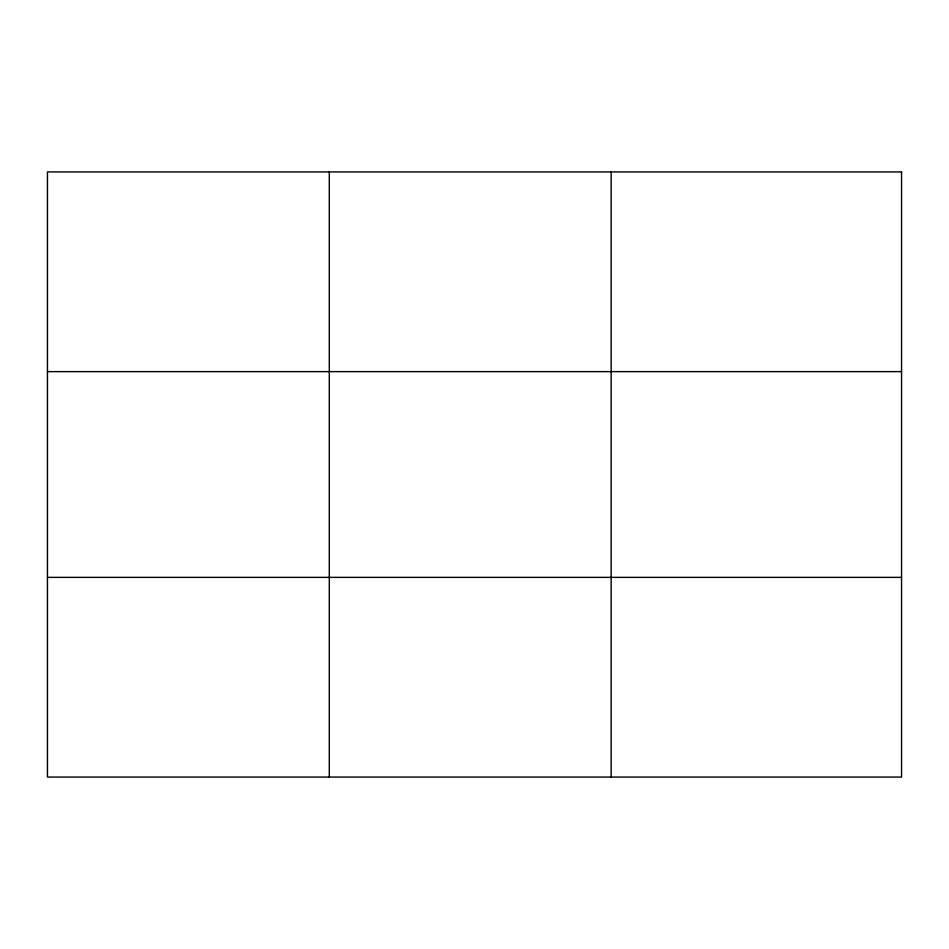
<?xml version="1.0" encoding="UTF-8"?>
<svg xmlns="http://www.w3.org/2000/svg" width="949" height="949" viewBox="0 0 949 949"><rect width="100%" height="100%" fill="white"/><g stroke="black" fill="none" stroke-linecap="round" stroke-linejoin="round"><path stroke-width="1.42" d="M329.303 171.935L329.303 777.065M611.156 171.935L611.156 777.065M47.45 371.628L901.55 371.628M47.45 577.372L901.55 577.372M901.55 171.935L901.55 777.065L47.45 777.065L47.45 171.935L901.55 171.935"/></g></svg>
